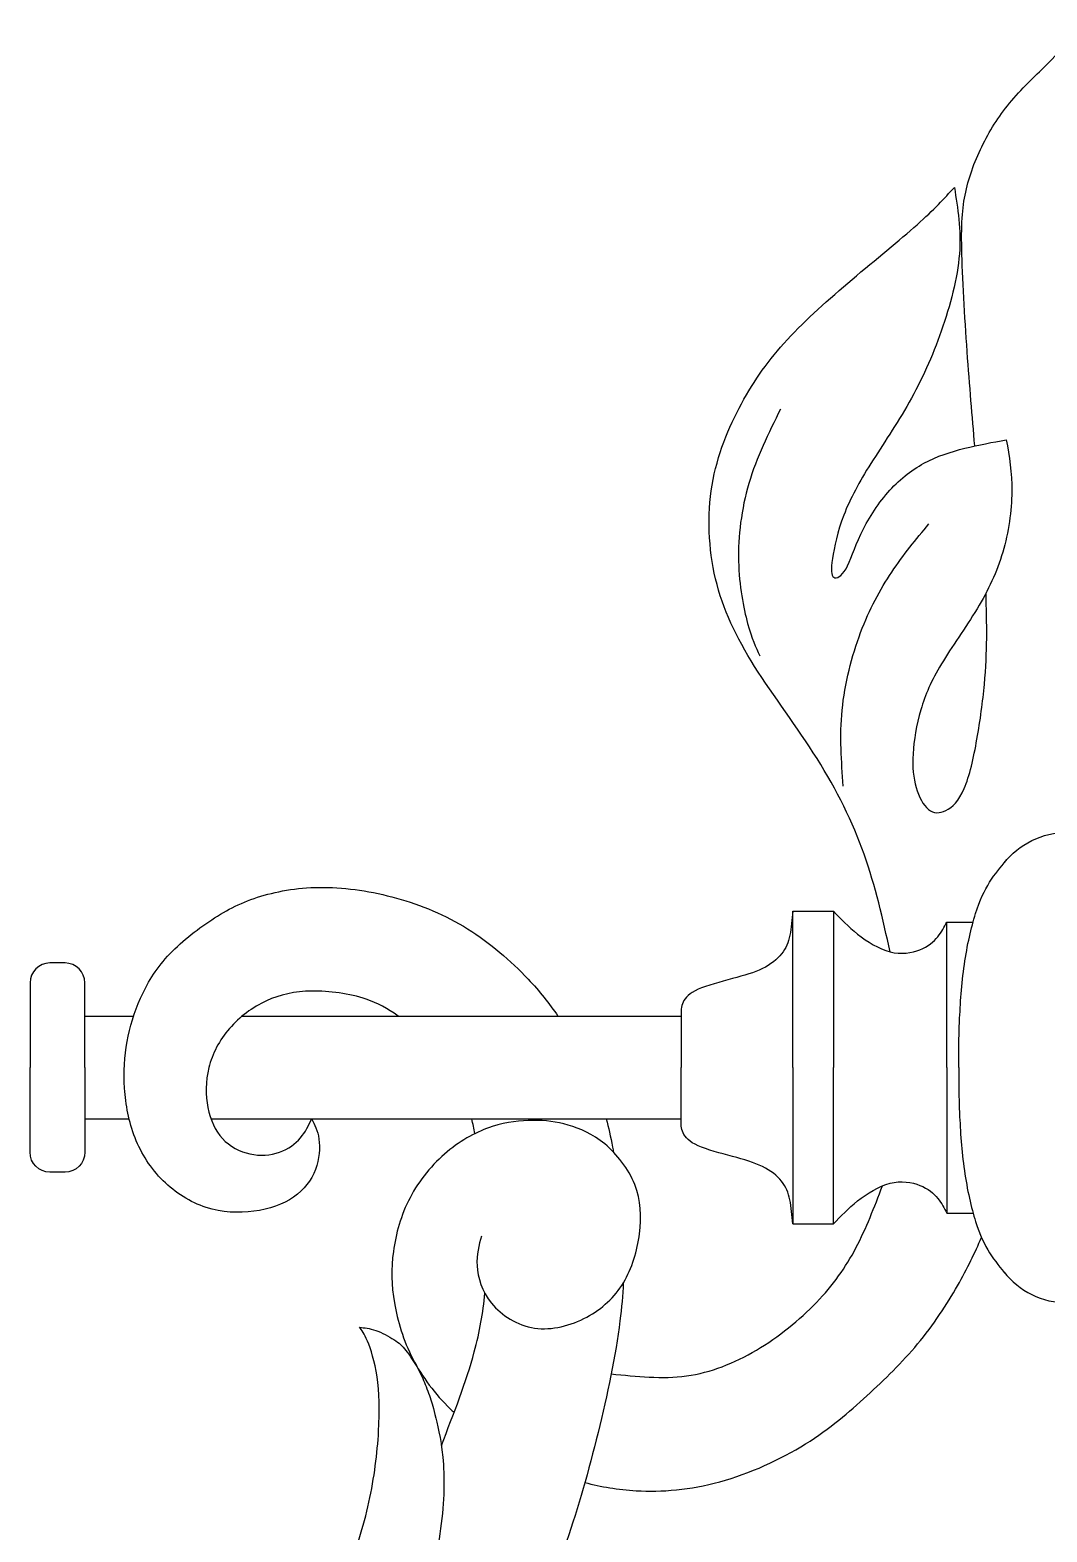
# Model space of a CAD drawing. Extents: x -102 to 99, y -11 to 187.
# Drawn here: x 26.43 to 56.79, y 142.4 to 187.22 of the extents above; entities that cross this region are included whole.
import ezdxf

# ---------------------------------------------------------------- set-up
doc = ezdxf.new("R2010")
doc.units = 0
doc.header["$MEASUREMENT"] = 0
doc.layers.add('LAYER_1', color=7, linetype='CONTINUOUS')

msp = doc.modelspace()

# ---------------------------------------------------------------- linework, layer by layer
at = {"layer": 'LAYER_1'}
for points, knots in [([(54.6349, 174.809), (54.5586, 175.6976), (54.4823, 176.5862), (54.4083, 177.6252), (54.4083, 177.6252), (54.3344, 178.6641), (54.2627, 179.8534), (54.2462, 180.6855), (54.2462, 180.6855), (54.2297, 181.5177), (54.2686, 181.9928), (54.3843, 182.4771), (54.3843, 182.4771), (54.5, 182.9614), (54.6928, 183.4551), (54.9302, 183.9111), (54.9302, 183.9111), (55.1676, 184.3671), (55.4497, 184.7856), (55.8047, 185.1923), (55.8047, 185.1923), (56.1596, 185.5989), (56.5875, 185.9939), (56.8531, 186.2595), (56.8531, 186.2595), (57.1188, 186.5251), (57.2222, 186.6614), (57.2879, 186.8001), (57.2879, 186.8001), (57.3536, 186.9388), (57.3817, 187.0799), (57.4097, 187.2209)], [0, 0, 0, 0, 0.1111111, 0.1111111, 0.1111111, 0.1111111, 0.2222222, 0.2222222, 0.2222222, 0.2222222, 0.3333333, 0.3333333, 0.3333333, 0.3333333, 0.4444444, 0.4444444, 0.4444444, 0.4444444, 0.5555556, 0.5555556, 0.5555556, 0.5555556, 0.6666667, 0.6666667, 0.6666667, 0.6666667, 0.7777778, 0.7777778, 0.7777778, 0.7777778, 1, 1, 1, 1]), ([(52.1057, 159.7111), (51.8898, 160.6864), (51.674, 161.6618), (51.3311, 162.6243), (51.3311, 162.6243), (50.9881, 163.5868), (50.518, 164.5365), (49.9256, 165.4768), (49.9256, 165.4768), (49.3332, 166.417), (48.6186, 167.348), (48.0638, 168.2272), (48.0638, 168.2272), (47.5091, 169.1063), (47.1141, 169.9338), (46.8979, 170.8411), (46.8979, 170.8411), (46.6816, 171.7486), (46.644, 172.7359), (46.7944, 173.6385), (46.7944, 173.6385), (46.9448, 174.5412), (47.2834, 175.3593), (47.6689, 176.0692), (47.6689, 176.0692), (48.0544, 176.7791), (48.487, 177.3809), (49.0417, 177.9826), (49.0417, 177.9826), (49.5965, 178.5844), (50.2735, 179.1862), (50.974, 179.7785), (50.974, 179.7785), (51.6745, 180.371), (52.3985, 180.9539), (52.911, 181.41), (52.911, 181.41), (53.4234, 181.866), (53.7244, 182.1952), (54.0253, 182.5242), (54.0253, 182.5242), (54.1287, 181.8943), (54.2321, 181.2642), (54.1757, 180.5402), (54.1757, 180.5402), (54.1193, 179.8162), (53.903, 178.9982), (53.635, 178.2365), (53.635, 178.2365), (53.3671, 177.4749), (53.0473, 176.7696), (52.676, 176.1115), (52.676, 176.1115), (52.3045, 175.4533), (51.8814, 174.842), (51.5335, 174.2873), (51.5335, 174.2873), (51.1856, 173.7326), (50.9129, 173.2342), (50.7248, 172.7452), (50.7248, 172.7452), (50.5368, 172.2563), (50.4333, 171.7767), (50.3864, 171.4476), (50.3864, 171.4476), (50.3393, 171.1186), (50.3488, 170.9398), (50.4286, 170.8882), (50.4286, 170.8882), (50.5086, 170.8365), (50.659, 170.9117), (50.7907, 171.142), (50.7907, 171.142), (50.9223, 171.3724), (51.0351, 171.7579), (51.2326, 172.1764), (51.2326, 172.1764), (51.43, 172.5947), (51.7122, 173.0462), (52.0365, 173.4176), (52.0365, 173.4176), (52.3609, 173.789), (52.7277, 174.0804), (53.1179, 174.292), (53.1179, 174.292), (53.508, 174.5036), (53.9218, 174.6353), (54.3356, 174.7386), (54.3356, 174.7386), (54.7493, 174.842), (55.163, 174.9174), (55.5767, 174.9925), (55.5767, 174.9925), (55.6613, 174.5036), (55.746, 174.0146), (55.7413, 173.4458), (55.7413, 173.4458), (55.7366, 172.8769), (55.6425, 172.2281), (55.4686, 171.6357), (55.4686, 171.6357), (55.2947, 171.0433), (55.0408, 170.5073), (54.7022, 169.9479), (54.7022, 169.9479), (54.3637, 169.3884), (53.9406, 168.8055), (53.6386, 168.3035), (53.6386, 168.3035), (53.3365, 167.8017), (53.1555, 167.3809), (53.025, 166.9354), (53.025, 166.9354), (52.8946, 166.49), (52.8146, 166.0198), (52.7911, 165.6226), (52.7911, 165.6226), (52.7676, 165.2253), (52.8005, 164.9009), (52.8828, 164.6165), (52.8828, 164.6165), (52.9651, 164.332), (53.0967, 164.0874), (53.2519, 163.9629), (53.2519, 163.9629), (53.407, 163.8383), (53.5857, 163.8336), (53.7737, 163.9277), (53.7737, 163.9277), (53.9618, 164.0217), (54.1593, 164.2145), (54.3191, 164.5835), (54.3191, 164.5835), (54.4789, 164.9526), (54.6012, 165.498), (54.6999, 166.0574), (54.6999, 166.0574), (54.7986, 166.6168), (54.8738, 167.1905), (54.9209, 167.6935), (54.9209, 167.6935), (54.9679, 168.1965), (54.9867, 168.6291), (54.9903, 169.0721), (54.9903, 169.0721), (54.994, 169.515), (54.9825, 169.9685), (54.971, 170.422)], [0, 0, 0, 0, 0.0263158, 0.0263158, 0.0263158, 0.0263158, 0.0526316, 0.0526316, 0.0526316, 0.0526316, 0.0789474, 0.0789474, 0.0789474, 0.0789474, 0.1052632, 0.1052632, 0.1052632, 0.1052632, 0.1315789, 0.1315789, 0.1315789, 0.1315789, 0.1578947, 0.1578947, 0.1578947, 0.1578947, 0.1842105, 0.1842105, 0.1842105, 0.1842105, 0.2105263, 0.2105263, 0.2105263, 0.2105263, 0.2368421, 0.2368421, 0.2368421, 0.2368421, 0.2631579, 0.2631579, 0.2631579, 0.2631579, 0.2894737, 0.2894737, 0.2894737, 0.2894737, 0.3157895, 0.3157895, 0.3157895, 0.3157895, 0.3421053, 0.3421053, 0.3421053, 0.3421053, 0.3684211, 0.3684211, 0.3684211, 0.3684211, 0.3947368, 0.3947368, 0.3947368, 0.3947368, 0.4210526, 0.4210526, 0.4210526, 0.4210526, 0.4473684, 0.4473684, 0.4473684, 0.4473684, 0.4736842, 0.4736842, 0.4736842, 0.4736842, 0.5, 0.5, 0.5, 0.5, 0.5263158, 0.5263158, 0.5263158, 0.5263158, 0.5526316, 0.5526316, 0.5526316, 0.5526316, 0.5789474, 0.5789474, 0.5789474, 0.5789474, 0.6052632, 0.6052632, 0.6052632, 0.6052632, 0.6315789, 0.6315789, 0.6315789, 0.6315789, 0.6578947, 0.6578947, 0.6578947, 0.6578947, 0.6842105, 0.6842105, 0.6842105, 0.6842105, 0.7105263, 0.7105263, 0.7105263, 0.7105263, 0.7368421, 0.7368421, 0.7368421, 0.7368421, 0.7631579, 0.7631579, 0.7631579, 0.7631579, 0.7894737, 0.7894737, 0.7894737, 0.7894737, 0.8157895, 0.8157895, 0.8157895, 0.8157895, 0.8421053, 0.8421053, 0.8421053, 0.8421053, 0.8684211, 0.8684211, 0.8684211, 0.8684211, 0.8947368, 0.8947368, 0.8947368, 0.8947368, 0.9210526, 0.9210526, 0.9210526, 0.9210526, 0.9473684, 0.9473684, 0.9473684, 0.9473684, 1, 1, 1, 1]), ([(48.8349, 175.9093), (48.4775, 175.1853), (48.1202, 174.4612), (47.8922, 173.6926), (47.8922, 173.6926), (47.6642, 172.9239), (47.5655, 172.1105), (47.5819, 171.3724), (47.5819, 171.3724), (47.5983, 170.6343), (47.73, 169.9713), (47.8546, 169.513), (47.8546, 169.513), (47.9792, 169.0546), (48.0967, 168.8007), (48.2142, 168.5468)], [0, 0, 0, 0, 0.2, 0.2, 0.2, 0.2, 0.4, 0.4, 0.4, 0.4, 0.6, 0.6, 0.6, 0.6, 1, 1, 1, 1]), ([(50.7107, 164.654), (50.6543, 165.3968), (50.5978, 166.1397), (50.6754, 166.9248), (50.6754, 166.9248), (50.753, 167.71), (50.9646, 168.5375), (51.2278, 169.2403), (51.2278, 169.2403), (51.4911, 169.9432), (51.8061, 170.5214), (52.154, 171.0409), (52.154, 171.0409), (52.5019, 171.5605), (52.8827, 172.0212), (53.2636, 172.482)], [0, 0, 0, 0, 0.2, 0.2, 0.2, 0.2, 0.4, 0.4, 0.4, 0.4, 0.6, 0.6, 0.6, 0.6, 1, 1, 1, 1]), ([(54.1583, 156.2575), (54.1583, 156.6852), (54.1583, 157.1131), (54.1795, 157.6313), (54.1795, 157.6313), (54.2006, 158.1496), (54.243, 158.7585), (54.3249, 159.3312), (54.3249, 159.3312), (54.407, 159.9039), (54.5286, 160.4405), (54.6578, 160.85), (54.6578, 160.85), (54.787, 161.2596), (54.9239, 161.5421), (55.0789, 161.7872), (55.0789, 161.7872), (55.234, 162.0323), (55.4074, 162.24), (55.5807, 162.4477)], [0, 0, 0, 0, 0.1666667, 0.1666667, 0.1666667, 0.1666667, 0.3333333, 0.3333333, 0.3333333, 0.3333333, 0.5, 0.5, 0.5, 0.5, 0.6666667, 0.6666667, 0.6666667, 0.6666667, 1, 1, 1, 1]), ([(37.4179, 157.7929), (37.1061, 158.023), (36.8105, 158.181), (36.4673, 158.297), (36.4673, 158.297), (35.9666, 158.4662), (35.3648, 158.5462), (34.8477, 158.5391), (34.8477, 158.5391), (34.3306, 158.5321), (33.898, 158.438), (33.4867, 158.2476), (33.4867, 158.2476), (33.0753, 158.0572), (32.685, 157.7704), (32.3841, 157.4226), (32.3841, 157.4226), (32.0833, 157.0746), (31.8717, 156.6655), (31.7682, 156.2542), (31.7682, 156.2542), (31.6648, 155.8428), (31.6696, 155.4291), (31.7423, 155.0624), (31.7423, 155.0624), (31.8153, 154.6957), (31.9563, 154.376), (32.1749, 154.1385), (32.1749, 154.1385), (32.3936, 153.9011), (32.6897, 153.746), (32.9953, 153.6802), (32.9953, 153.6802), (33.3009, 153.6143), (33.6159, 153.6379), (33.8792, 153.7295), (33.8792, 153.7295), (34.1425, 153.8212), (34.3541, 153.9811), (34.5045, 154.1578), (34.5045, 154.1578), (34.6549, 154.3346), (34.7443, 154.5284), (34.8336, 154.7221), (34.8336, 154.7221), (34.9276, 154.5518), (35.0217, 154.3816), (35.0569, 154.1249), (35.0569, 154.1249), (35.0922, 153.8682), (35.0687, 153.525), (34.9488, 153.21), (34.9488, 153.21), (34.8289, 152.895), (34.6127, 152.6082), (34.2976, 152.392), (34.2976, 152.392), (33.9827, 152.1757), (33.5689, 152.0299), (33.1129, 151.9688), (33.1129, 151.9688), (32.6568, 151.9077), (32.1584, 151.9312), (31.6859, 152.084), (31.6859, 152.084), (31.2135, 152.2368), (30.7668, 152.5189), (30.4025, 152.8809), (30.4025, 152.8809), (30.0382, 153.2429), (29.756, 153.6848), (29.568, 154.1621), (29.568, 154.1621), (29.3799, 154.6392), (29.2859, 155.1517), (29.2529, 155.6383), (29.2529, 155.6383), (29.22, 156.1249), (29.2483, 156.5857), (29.3282, 157.0299), (29.3282, 157.0299), (29.4081, 157.4742), (29.5398, 157.9021), (29.7302, 158.3275), (29.7302, 158.3275), (29.9205, 158.753), (30.1698, 159.1762), (30.5364, 159.5782), (30.5364, 159.5782), (30.9032, 159.9801), (31.3874, 160.3609), (31.8552, 160.6665), (31.8552, 160.6665), (32.323, 160.9721), (32.7743, 161.2025), (33.3197, 161.3694), (33.3197, 161.3694), (33.8651, 161.5362), (34.5045, 161.6397), (35.1979, 161.6351), (35.1979, 161.6351), (35.8914, 161.6303), (36.639, 161.5175), (37.3723, 161.313), (37.3723, 161.313), (38.1058, 161.1085), (38.8252, 160.8122), (39.4951, 160.3962), (39.4951, 160.3962), (40.1651, 159.9801), (40.7856, 159.4442), (41.3005, 158.8965), (41.3005, 158.8965), (41.6399, 158.5352), (41.9334, 158.169), (42.1923, 157.7929)], [0, 0, 0, 0, 0.0333333, 0.0333333, 0.0333333, 0.0333333, 0.0666667, 0.0666667, 0.0666667, 0.0666667, 0.1, 0.1, 0.1, 0.1, 0.1333333, 0.1333333, 0.1333333, 0.1333333, 0.1666667, 0.1666667, 0.1666667, 0.1666667, 0.2, 0.2, 0.2, 0.2, 0.2333333, 0.2333333, 0.2333333, 0.2333333, 0.2666667, 0.2666667, 0.2666667, 0.2666667, 0.3, 0.3, 0.3, 0.3, 0.3333333, 0.3333333, 0.3333333, 0.3333333, 0.3666667, 0.3666667, 0.3666667, 0.3666667, 0.4, 0.4, 0.4, 0.4, 0.4333333, 0.4333333, 0.4333333, 0.4333333, 0.4666667, 0.4666667, 0.4666667, 0.4666667, 0.5, 0.5, 0.5, 0.5, 0.5333333, 0.5333333, 0.5333333, 0.5333333, 0.5666667, 0.5666667, 0.5666667, 0.5666667, 0.6, 0.6, 0.6, 0.6, 0.6333333, 0.6333333, 0.6333333, 0.6333333, 0.6666667, 0.6666667, 0.6666667, 0.6666667, 0.7, 0.7, 0.7, 0.7, 0.7333333, 0.7333333, 0.7333333, 0.7333333, 0.7666667, 0.7666667, 0.7666667, 0.7666667, 0.8, 0.8, 0.8, 0.8, 0.8333333, 0.8333333, 0.8333333, 0.8333333, 0.8666667, 0.8666667, 0.8666667, 0.8666667, 0.9, 0.9, 0.9, 0.9, 0.9333333, 0.9333333, 0.9333333, 0.9333333, 1, 1, 1, 1]), ([(49.2025, 160.9241), (49.1813, 160.6726), (49.1601, 160.421), (49.1143, 160.2071), (49.1143, 160.2071), (49.0686, 159.9932), (48.998, 159.8169), (48.8664, 159.6511), (48.8664, 159.6511), (48.7347, 159.4854), (48.5419, 159.3303), (48.2963, 159.2104), (48.2963, 159.2104), (48.0507, 159.0905), (47.752, 159.0058), (47.3995, 158.9106), (47.3995, 158.9106), (47.0469, 158.8154), (46.6402, 158.7096), (46.3757, 158.5921), (46.3757, 158.5921), (46.1113, 158.4746), (45.989, 158.3453), (45.928, 158.2101), (45.928, 158.2101), (45.8668, 158.075), (45.8668, 157.9339), (45.8668, 157.7929)], [0, 0, 0, 0, 0.125, 0.125, 0.125, 0.125, 0.25, 0.25, 0.25, 0.25, 0.375, 0.375, 0.375, 0.375, 0.5, 0.5, 0.5, 0.5, 0.625, 0.625, 0.625, 0.625, 0.75, 0.75, 0.75, 0.75, 1, 1, 1, 1]), ([(49.2025, 156.2575), (49.2025, 156.2575), (49.2025, 160.9241), (49.2025, 160.9241), (49.2025, 160.9241), (49.2025, 160.9241), (50.4155, 160.9241), (50.4155, 160.9241), (50.4155, 160.9241), (50.4155, 160.9241), (50.4155, 156.2575), (50.4155, 156.2575)], [0, 0, 0, 0, 0.25, 0.25, 0.25, 0.25, 0.5, 0.5, 0.5, 0.5, 1, 1, 1, 1]), ([(50.4155, 160.9241), (50.6341, 160.6937), (50.8526, 160.4633), (51.1371, 160.2388), (51.1371, 160.2388), (51.4215, 160.0144), (51.7719, 159.7957), (52.1057, 159.7111), (52.1057, 159.7111), (52.4394, 159.6265), (52.7568, 159.6759), (52.9989, 159.7734), (52.9989, 159.7734), (53.241, 159.8709), (53.4079, 160.0167), (53.5289, 160.1624), (53.5289, 160.1624), (53.65, 160.3082), (53.7253, 160.454), (53.8005, 160.5997)], [0, 0, 0, 0, 0.1666667, 0.1666667, 0.1666667, 0.1666667, 0.3333333, 0.3333333, 0.3333333, 0.3333333, 0.5, 0.5, 0.5, 0.5, 0.6666667, 0.6666667, 0.6666667, 0.6666667, 1, 1, 1, 1]), ([(53.8005, 156.2575), (53.8005, 156.2575), (53.8005, 160.5997), (53.8005, 160.5997), (53.8005, 160.5997), (53.8005, 160.5997), (54.5914, 160.5997), (54.5914, 160.5997)], [0, 0, 0, 0, 0.3333333, 0.3333333, 0.3333333, 0.3333333, 1, 1, 1, 1]), ([(28.0671, 156.2575), (28.0671, 156.2575), (28.0671, 158.7873), (28.0671, 158.7873), (28.0671, 158.7873), (28.0671, 159.1131), (27.8006, 159.3795), (27.4749, 159.3795), (27.4749, 159.3795), (27.4749, 159.3795), (27.023, 159.3795), (27.023, 159.3795), (27.023, 159.3795), (26.6972, 159.3795), (26.4308, 159.1131), (26.4308, 158.7873), (26.4308, 158.7873), (26.4308, 158.7873), (26.4308, 156.2575), (26.4308, 156.2575)], [0, 0, 0, 0, 0.1666667, 0.1666667, 0.1666667, 0.1666667, 0.3333333, 0.3333333, 0.3333333, 0.3333333, 0.5, 0.5, 0.5, 0.5, 0.6666667, 0.6666667, 0.6666667, 0.6666667, 1, 1, 1, 1]), ([(28.0671, 156.2575), (28.0671, 156.2575), (28.0671, 157.7929), (28.0671, 157.7929), (28.0671, 157.7929), (28.0671, 157.7929), (29.522, 157.7929), (29.522, 157.7929)], [0, 0, 0, 0, 0.3333333, 0.3333333, 0.3333333, 0.3333333, 1, 1, 1, 1]), ([(32.7647, 157.7929), (32.7647, 157.7929), (45.8668, 157.7929), (45.8668, 157.7929), (45.8668, 157.7929), (45.8668, 157.7929), (45.8668, 156.2575), (45.8668, 156.2575)], [0, 0, 0, 0, 0.3333333, 0.3333333, 0.3333333, 0.3333333, 1, 1, 1, 1]), ([(28.0671, 156.2575), (28.0671, 156.2575), (28.0671, 153.7276), (28.0671, 153.7276), (28.0671, 153.7276), (28.0671, 153.4019), (27.8006, 153.1354), (27.4749, 153.1354), (27.4749, 153.1354), (27.4749, 153.1354), (27.023, 153.1354), (27.023, 153.1354), (27.023, 153.1354), (26.6972, 153.1354), (26.4308, 153.4019), (26.4308, 153.7276), (26.4308, 153.7276), (26.4308, 153.7276), (26.4308, 156.2575), (26.4308, 156.2575)], [0, 0, 0, 0, 0.1666667, 0.1666667, 0.1666667, 0.1666667, 0.3333333, 0.3333333, 0.3333333, 0.3333333, 0.5, 0.5, 0.5, 0.5, 0.6666667, 0.6666667, 0.6666667, 0.6666667, 1, 1, 1, 1]), ([(28.0671, 156.2575), (28.0671, 156.2575), (28.0671, 154.7221), (28.0671, 154.7221), (28.0671, 154.7221), (28.0671, 154.7221), (29.3914, 154.7221), (29.3914, 154.7221)], [0, 0, 0, 0, 0.3333333, 0.3333333, 0.3333333, 0.3333333, 1, 1, 1, 1]), ([(31.835, 154.7221), (31.835, 154.7221), (45.8668, 154.7221), (45.8668, 154.7221), (45.8668, 154.7221), (45.8668, 154.7221), (45.8668, 156.2575), (45.8668, 156.2575)], [0, 0, 0, 0, 0.3333333, 0.3333333, 0.3333333, 0.3333333, 1, 1, 1, 1]), ([(49.2025, 156.2575), (49.2025, 156.2575), (49.2025, 151.5909), (49.2025, 151.5909), (49.2025, 151.5909), (49.2025, 151.5909), (50.4155, 151.5909), (50.4155, 151.5909), (50.4155, 151.5909), (50.4155, 151.5909), (50.4155, 156.2575), (50.4155, 156.2575)], [0, 0, 0, 0, 0.25, 0.25, 0.25, 0.25, 0.5, 0.5, 0.5, 0.5, 1, 1, 1, 1]), ([(53.8005, 156.2575), (53.8005, 156.2575), (53.8005, 151.9153), (53.8005, 151.9153), (53.8005, 151.9153), (53.8005, 151.9153), (54.5914, 151.9153), (54.5914, 151.9153)], [0, 0, 0, 0, 0.3333333, 0.3333333, 0.3333333, 0.3333333, 1, 1, 1, 1]), ([(54.1583, 156.2575), (54.1583, 155.8297), (54.1583, 155.4019), (54.1795, 154.8837), (54.1795, 154.8837), (54.2006, 154.3653), (54.243, 153.7565), (54.3249, 153.1837), (54.3249, 153.1837), (54.407, 152.6111), (54.5286, 152.0745), (54.6578, 151.6649), (54.6578, 151.6649), (54.787, 151.2554), (54.9239, 150.9729), (55.0789, 150.7278), (55.0789, 150.7278), (55.234, 150.4827), (55.4074, 150.2749), (55.5807, 150.0672)], [0, 0, 0, 0, 0.1666667, 0.1666667, 0.1666667, 0.1666667, 0.3333333, 0.3333333, 0.3333333, 0.3333333, 0.5, 0.5, 0.5, 0.5, 0.6666667, 0.6666667, 0.6666667, 0.6666667, 1, 1, 1, 1]), ([(39.9069, 151.2269), (39.8317, 150.9542), (39.7564, 150.6815), (39.7776, 150.3383), (39.7776, 150.3383), (39.7987, 149.9951), (39.9162, 149.5814), (40.2101, 149.2217), (40.2101, 149.2217), (40.504, 148.862), (40.9741, 148.5564), (41.4936, 148.4812), (41.4936, 148.4812), (42.0131, 148.406), (42.582, 148.5612), (43.0498, 148.8103), (43.0498, 148.8103), (43.5176, 149.0595), (43.8843, 149.4027), (44.1452, 149.8353), (44.1452, 149.8353), (44.4062, 150.2678), (44.5613, 150.7896), (44.6271, 151.2974), (44.6271, 151.2974), (44.6929, 151.8051), (44.6694, 152.2988), (44.4837, 152.7666), (44.4837, 152.7666), (44.298, 153.2343), (43.9501, 153.6763), (43.5881, 153.9772), (43.5881, 153.9772), (43.2261, 154.2781), (42.85, 154.4379), (42.4974, 154.5386), (42.4974, 154.5386), (42.1448, 154.6392), (41.8156, 154.6806), (41.4466, 154.6806), (41.4466, 154.6806), (41.0776, 154.6806), (40.6685, 154.6392), (40.2289, 154.4964), (40.2289, 154.4964), (39.7894, 154.3534), (39.3192, 154.1088), (38.8843, 153.7445), (38.8843, 153.7445), (38.4494, 153.3801), (38.0498, 152.8959), (37.7748, 152.3741), (37.7748, 152.3741), (37.4998, 151.8522), (37.3492, 151.2927), (37.2788, 150.7709), (37.2788, 150.7709), (37.2082, 150.249), (37.2176, 149.7648), (37.3093, 149.2312), (37.3093, 149.2312), (37.401, 148.6975), (37.5749, 148.1145), (37.8547, 147.5692), (37.8547, 147.5692), (38.1345, 147.0238), (38.52, 146.516), (38.9806, 146.067), (38.9806, 146.067), (39.0169, 146.0317), (39.0537, 145.9966), (39.0909, 145.9621)], [0, 0, 0, 0, 0.0526316, 0.0526316, 0.0526316, 0.0526316, 0.1052632, 0.1052632, 0.1052632, 0.1052632, 0.1578947, 0.1578947, 0.1578947, 0.1578947, 0.2105263, 0.2105263, 0.2105263, 0.2105263, 0.2631579, 0.2631579, 0.2631579, 0.2631579, 0.3157895, 0.3157895, 0.3157895, 0.3157895, 0.3684211, 0.3684211, 0.3684211, 0.3684211, 0.4210526, 0.4210526, 0.4210526, 0.4210526, 0.4736842, 0.4736842, 0.4736842, 0.4736842, 0.5263158, 0.5263158, 0.5263158, 0.5263158, 0.5789474, 0.5789474, 0.5789474, 0.5789474, 0.6315789, 0.6315789, 0.6315789, 0.6315789, 0.6842105, 0.6842105, 0.6842105, 0.6842105, 0.7368421, 0.7368421, 0.7368421, 0.7368421, 0.7894737, 0.7894737, 0.7894737, 0.7894737, 0.8421053, 0.8421053, 0.8421053, 0.8421053, 0.8947368, 0.8947368, 0.8947368, 0.8947368, 1, 1, 1, 1]), ([(43.6331, 154.7221), (43.7021, 154.4699), (43.7619, 154.2021), (43.8228, 153.88), (43.8228, 153.88), (43.8319, 153.8317), (43.8411, 153.7821), (43.8502, 153.7316)], [0, 0, 0, 0, 0.3333333, 0.3333333, 0.3333333, 0.3333333, 1, 1, 1, 1]), ([(49.2025, 151.5909), (49.1813, 151.8424), (49.1601, 152.0939), (49.1143, 152.3078), (49.1143, 152.3078), (49.0686, 152.5217), (48.998, 152.6981), (48.8664, 152.8639), (48.8664, 152.8639), (48.7347, 153.0295), (48.5419, 153.1847), (48.2963, 153.3046), (48.2963, 153.3046), (48.0507, 153.4245), (47.752, 153.5091), (47.3995, 153.6043), (47.3995, 153.6043), (47.0469, 153.6995), (46.6402, 153.8053), (46.3757, 153.9228), (46.3757, 153.9228), (46.1113, 154.0404), (45.989, 154.1697), (45.928, 154.3049), (45.928, 154.3049), (45.8668, 154.44), (45.8668, 154.581), (45.8668, 154.7221)], [0, 0, 0, 0, 0.125, 0.125, 0.125, 0.125, 0.25, 0.25, 0.25, 0.25, 0.375, 0.375, 0.375, 0.375, 0.5, 0.5, 0.5, 0.5, 0.625, 0.625, 0.625, 0.625, 0.75, 0.75, 0.75, 0.75, 1, 1, 1, 1]), ([(50.4155, 151.5909), (50.6341, 151.8213), (50.8526, 152.0516), (51.1371, 152.2762), (51.1371, 152.2762), (51.4215, 152.5006), (51.7719, 152.7192), (52.1057, 152.8039), (52.1057, 152.8039), (52.4394, 152.8885), (52.7568, 152.8391), (52.9989, 152.7416), (52.9989, 152.7416), (53.241, 152.644), (53.4079, 152.4983), (53.5289, 152.3526), (53.5289, 152.3526), (53.65, 152.2069), (53.7253, 152.061), (53.8005, 151.9153)], [0, 0, 0, 0, 0.1666667, 0.1666667, 0.1666667, 0.1666667, 0.3333333, 0.3333333, 0.3333333, 0.3333333, 0.5, 0.5, 0.5, 0.5, 0.6666667, 0.6666667, 0.6666667, 0.6666667, 1, 1, 1, 1]), ([(43.7805, 147.1159), (44.5406, 147.0363), (45.3008, 146.9566), (46.0287, 147.0554), (46.0287, 147.0554), (46.7566, 147.1544), (47.4524, 147.4317), (48.1154, 147.8243), (48.1154, 147.8243), (48.7782, 148.2168), (49.4083, 148.7246), (49.909, 149.2442), (49.909, 149.2442), (50.4096, 149.7637), (50.7811, 150.2951), (51.0878, 150.8776), (51.0878, 150.8776), (51.3945, 151.4601), (51.6366, 152.094), (51.8787, 152.7278)], [0, 0, 0, 0, 0.1666667, 0.1666667, 0.1666667, 0.1666667, 0.3333333, 0.3333333, 0.3333333, 0.3333333, 0.5, 0.5, 0.5, 0.5, 0.6666667, 0.6666667, 0.6666667, 0.6666667, 1, 1, 1, 1]), ([(42.9947, 143.8737), (43.4779, 143.7454), (43.9784, 143.66), (44.5284, 143.6293), (44.5284, 143.6293), (45.2853, 143.5871), (46.1363, 143.6482), (47.0249, 143.8927), (47.0249, 143.8927), (47.9135, 144.1371), (48.8396, 144.5649), (49.5801, 145.0233), (49.5801, 145.0233), (50.3206, 145.4817), (50.8754, 145.9706), (51.4113, 146.462), (51.4113, 146.462), (51.9473, 146.9533), (52.4645, 147.4469), (52.9299, 148.0087), (52.9299, 148.0087), (53.3954, 148.5705), (53.8091, 149.2006), (54.1183, 149.7408), (54.1183, 149.7408), (54.4276, 150.2811), (54.6324, 150.7317), (54.8372, 151.1823)], [0, 0, 0, 0, 0.125, 0.125, 0.125, 0.125, 0.25, 0.25, 0.25, 0.25, 0.375, 0.375, 0.375, 0.375, 0.5, 0.5, 0.5, 0.5, 0.625, 0.625, 0.625, 0.625, 0.75, 0.75, 0.75, 0.75, 1, 1, 1, 1]), ([(44.1421, 149.83), (44.1239, 149.4682), (44.0911, 149.0928), (44.0414, 148.6966), (44.0414, 148.6966), (43.9122, 147.667), (43.6677, 146.4963), (43.3879, 145.361), (43.3879, 145.361), (43.1082, 144.2255), (42.7932, 143.1254), (42.4477, 142.1169), (42.4477, 142.1169), (42.1021, 141.1085), (41.7259, 140.1917), (41.3381, 139.3313), (41.3381, 139.3313), (40.9502, 138.471), (40.5506, 137.667), (40.0616, 136.8442), (40.0616, 136.8442), (39.5727, 136.0216), (38.9944, 135.1799), (38.4914, 134.5006), (38.4914, 134.5006), (37.9882, 133.8212), (37.5604, 133.304), (37.0902, 132.7071), (37.0902, 132.7071), (36.6199, 132.1102), (36.1071, 131.4335), (35.5944, 130.7567)], [0, 0, 0, 0, 0.1111111, 0.1111111, 0.1111111, 0.1111111, 0.2222222, 0.2222222, 0.2222222, 0.2222222, 0.3333333, 0.3333333, 0.3333333, 0.3333333, 0.4444444, 0.4444444, 0.4444444, 0.4444444, 0.5555556, 0.5555556, 0.5555556, 0.5555556, 0.6666667, 0.6666667, 0.6666667, 0.6666667, 0.7777778, 0.7777778, 0.7777778, 0.7777778, 1, 1, 1, 1]), ([(38.71, 144.9748), (39.0822, 145.9286), (39.4544, 146.8824), (39.6945, 147.7731), (39.6945, 147.7731), (39.8558, 148.3714), (39.9576, 148.9413), (40.0098, 149.5209)], [0, 0, 0, 0, 0.3333333, 0.3333333, 0.3333333, 0.3333333, 1, 1, 1, 1]), ([(33.0796, 135.5143), (33.6816, 136.5439), (34.2835, 137.5736), (34.7585, 138.5092), (34.7585, 138.5092), (35.2334, 139.4447), (35.5813, 140.2864), (35.8704, 141.0645), (35.8704, 141.0645), (36.1596, 141.8425), (36.3899, 142.5571), (36.5498, 143.2858), (36.5498, 143.2858), (36.7096, 144.0145), (36.799, 144.7574), (36.8366, 145.3968), (36.8366, 145.3968), (36.8742, 146.0361), (36.86, 146.5722), (36.7919, 147.0282), (36.7919, 147.0282), (36.7238, 147.4842), (36.6015, 147.8604), (36.5052, 148.093), (36.5052, 148.093), (36.4088, 148.3258), (36.3382, 148.4152), (36.2678, 148.5045), (36.2678, 148.5045), (36.4181, 148.4904), (36.5686, 148.4763), (36.7497, 148.4127), (36.7497, 148.4127), (36.9306, 148.3493), (37.1421, 148.2365), (37.295, 148.1378), (37.295, 148.1378), (37.4477, 148.039), (37.5418, 147.9545), (37.651, 147.8154), (37.651, 147.8154), (37.7603, 147.6764), (37.8849, 147.4828), (37.9736, 147.3318), (37.9736, 147.3318), (38.0624, 147.1807), (38.1154, 147.0722), (38.1794, 146.9203), (38.1794, 146.9203), (38.2435, 146.7684), (38.3187, 146.5733), (38.3757, 146.4058), (38.3757, 146.4058), (38.4327, 146.2384), (38.4716, 146.0984), (38.5455, 145.7958), (38.5455, 145.7958), (38.6196, 145.4932), (38.7289, 145.0277), (38.7695, 144.4094), (38.7695, 144.4094), (38.81, 143.7911), (38.7817, 143.0201), (38.6406, 142.1903), (38.6406, 142.1903), (38.4997, 141.3605), (38.2458, 140.4719), (37.9661, 139.6445), (37.9661, 139.6445), (37.6864, 138.817), (37.3807, 138.0506), (37.0187, 137.2702), (37.0187, 137.2702), (36.6568, 136.4898), (36.2382, 135.6952), (35.8011, 134.8749), (35.8011, 134.8749), (35.3638, 134.0545), (34.9077, 133.2081), (34.4517, 132.3619)], [0, 0, 0, 0, 0.047619, 0.047619, 0.047619, 0.047619, 0.0952381, 0.0952381, 0.0952381, 0.0952381, 0.1428571, 0.1428571, 0.1428571, 0.1428571, 0.1904762, 0.1904762, 0.1904762, 0.1904762, 0.2380952, 0.2380952, 0.2380952, 0.2380952, 0.2857143, 0.2857143, 0.2857143, 0.2857143, 0.3333333, 0.3333333, 0.3333333, 0.3333333, 0.3809524, 0.3809524, 0.3809524, 0.3809524, 0.4285714, 0.4285714, 0.4285714, 0.4285714, 0.4761905, 0.4761905, 0.4761905, 0.4761905, 0.5238095, 0.5238095, 0.5238095, 0.5238095, 0.5714286, 0.5714286, 0.5714286, 0.5714286, 0.6190476, 0.6190476, 0.6190476, 0.6190476, 0.6666667, 0.6666667, 0.6666667, 0.6666667, 0.7142857, 0.7142857, 0.7142857, 0.7142857, 0.7619048, 0.7619048, 0.7619048, 0.7619048, 0.8095238, 0.8095238, 0.8095238, 0.8095238, 0.8571429, 0.8571429, 0.8571429, 0.8571429, 0.9047619, 0.9047619, 0.9047619, 0.9047619, 1, 1, 1, 1])]:
    msp.add_open_spline(points, degree=3, knots=knots, dxfattribs=at)
for points in [[(55.5097, 162.3625), (55.9541, 162.9215), (56.6401, 163.2799), (57.4097, 163.2799)], [(39.7118, 154.2852), (39.6846, 154.4334), (39.6539, 154.5791), (39.6185, 154.7221)], [(55.5097, 150.1524), (55.9541, 149.5934), (56.6401, 149.2351), (57.4097, 149.2351)]]:
    msp.add_open_spline(points, degree=3, dxfattribs=at)

doc.saveas('drawing.dxf')
